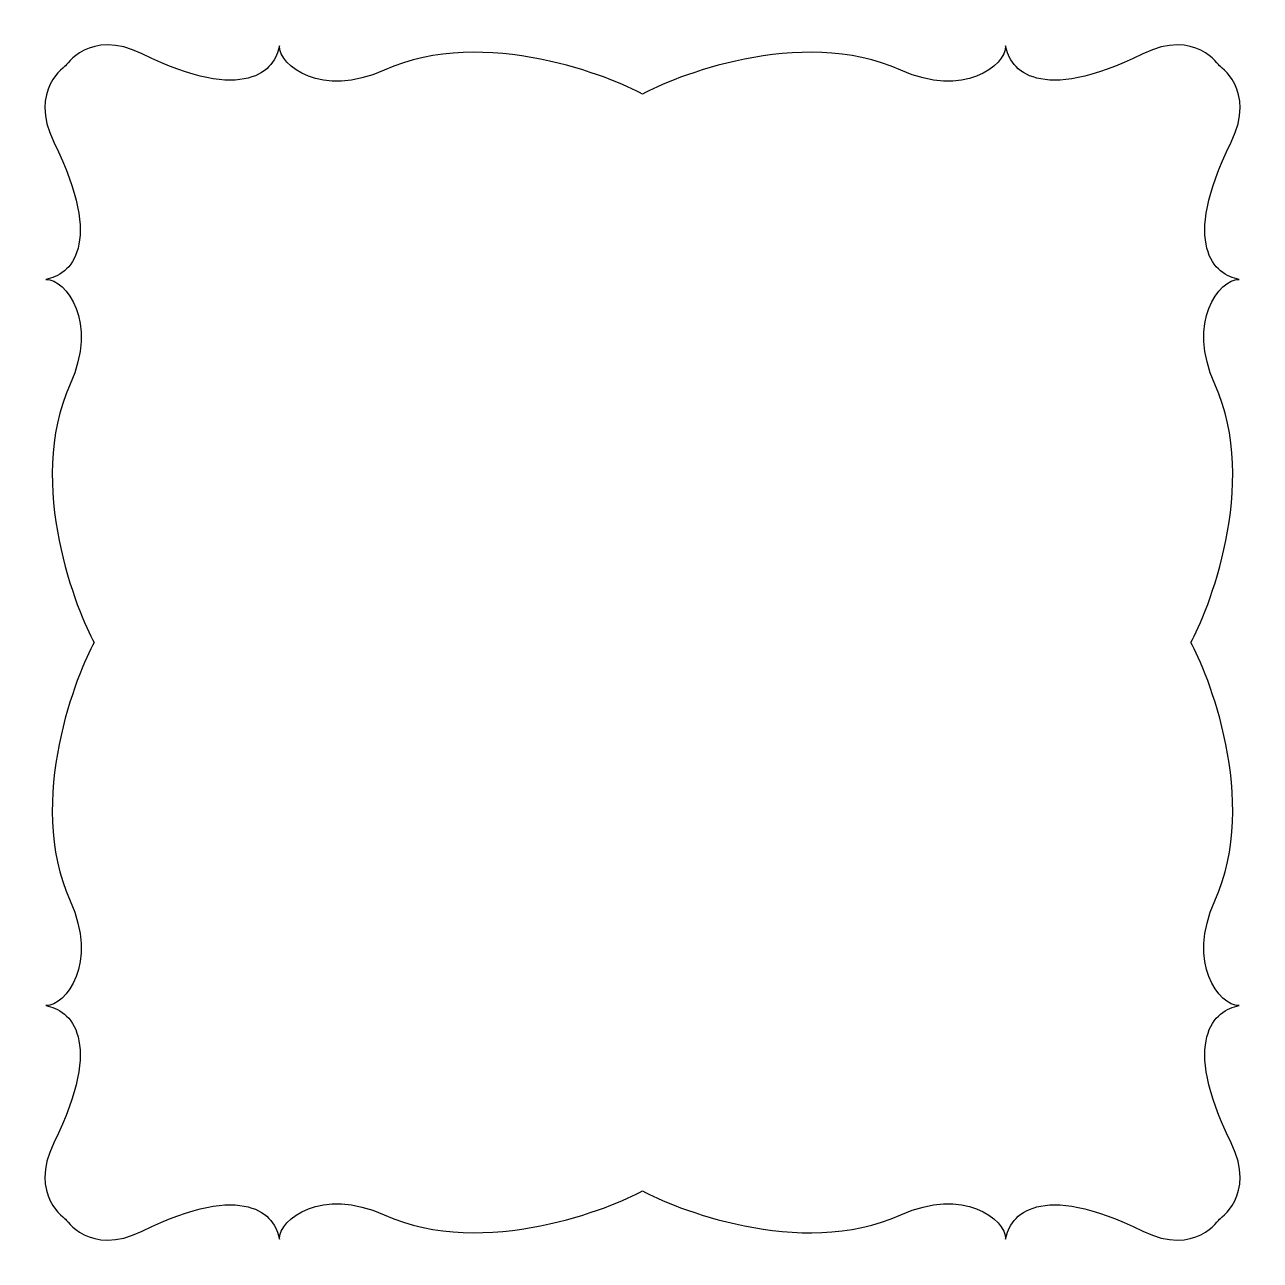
# Model space of a CAD drawing. Header units: centimetres. Extents: x -11.4 to 11.4, y -11.4 to 11.4.
import ezdxf

# ---------------------------------------------------------------- set-up
doc = ezdxf.new("R2010")
doc.units = ezdxf.units.CM
doc.header["$MEASUREMENT"] = 0
doc.layers.add('Camada 1', color=7, linetype='Continuous')

msp = doc.modelspace()

# ---------------------------------------------------------------- linework, layer by layer
at = {"layer": 'Camada 1'}
msp.add_open_spline([(0, -10.09954), (-0.5203, -10.39685), (-2.90682, -11.38108), (-4.75705, -10.5455), (-4.75705, -10.5455), (-5.90915, -10.0252), (-6.68962, -10.61985), (-6.68962, -10.99148), (-6.68962, -10.99148), (-6.76394, -10.5455), (-7.30544, -9.9033), (-9.21681, -10.84281), (-9.21681, -10.84281), (-10.19027, -11.32131), (-10.62908, -10.61982), (-10.62908, -10.61982), (-10.62908, -10.61982), (-10.62908, -10.61982), (-10.61985, -10.62897), (-10.61985, -10.62897), (-10.61985, -10.62897), (-10.61985, -10.62897), (-11.32134, -10.19026), (-10.84284, -9.2167), (-10.84284, -9.2167), (-9.90336, -7.30535), (-10.54553, -6.76391), (-10.99151, -6.68959), (-10.99151, -6.68959), (-10.61988, -6.68959), (-10.02523, -5.90912), (-10.54555, -4.75702), (-10.54555, -4.75702), (-11.3811, -2.90676), (-10.39688, -0.52025), (-10.09957, 0.00006), (-10.09957, 0.00006), (-10.39688, 0.5203), (-11.38108, 2.90684), (-10.54555, 4.75708), (-10.54555, 4.75708), (-10.02525, 5.90918), (-10.61987, 6.68965), (-10.99151, 6.68965), (-10.99151, 6.68965), (-10.54555, 6.76397), (-9.90336, 7.30539), (-10.84284, 9.21676), (-10.84284, 9.21676), (-11.32134, 10.19029), (-10.61985, 10.629), (-10.61985, 10.629), (-10.61985, 10.629), (-10.61985, 10.629), (-10.62908, 10.61985), (-10.62908, 10.61985), (-10.62908, 10.61985), (-10.62908, 10.61985), (-10.19029, 11.32134), (-9.21681, 10.84284), (-9.21681, 10.84284), (-7.30546, 9.90336), (-6.76394, 10.54553), (-6.68962, 10.99151), (-6.68962, 10.99151), (-6.68962, 10.61988), (-5.90915, 10.02523), (-4.75705, 10.54555), (-4.75705, 10.54555), (-2.90682, 11.3811), (-0.5203, 10.39688), (0, 10.09957), (0, 10.09957), (0.5203, 10.39688), (2.90682, 11.38111), (4.75708, 10.54555), (4.75708, 10.54555), (5.90918, 10.02525), (6.68965, 10.61987), (6.68965, 10.99151), (6.68965, 10.99151), (6.764, 10.54555), (7.30547, 9.90336), (9.21684, 10.84284), (9.21684, 10.84284), (10.19032, 11.32134), (10.62911, 10.61985), (10.62911, 10.61985), (10.62911, 10.61985), (10.62911, 10.61985), (10.61988, 10.629), (10.61988, 10.629), (10.61988, 10.629), (10.61988, 10.629), (11.32137, 10.19027), (10.84287, 9.21676), (10.84287, 9.21676), (9.90336, 7.30538), (10.54556, 6.76397), (10.99154, 6.68965), (10.99154, 6.68965), (10.61988, 6.68965), (10.02526, 5.90918), (10.54556, 4.75708), (10.54556, 4.75708), (11.38111, 2.90685), (10.39692, 0.52033), (10.0996, 0.00003), (10.0996, 0.00003), (10.39691, -0.52027), (11.38114, -2.90679), (10.54556, -4.75705), (10.54556, -4.75705), (10.02526, -5.90915), (10.61991, -6.68962), (10.99154, -6.68962), (10.99154, -6.68962), (10.54556, -6.76394), (9.90336, -7.30536), (10.84287, -9.21673), (10.84287, -9.21673), (11.32137, -10.19029), (10.61988, -10.629), (10.61988, -10.629), (10.61988, -10.629), (10.61988, -10.629), (10.62911, -10.61985), (10.62911, -10.61985), (10.62911, -10.61985), (10.62911, -10.61985), (10.19032, -11.32134), (9.21684, -10.84284), (9.21684, -10.84284), (7.30549, -9.90333), (6.76399, -10.54553), (6.68965, -10.99151), (6.68965, -10.99151), (6.68965, -10.61985), (5.90918, -10.02523), (4.75708, -10.54553), (4.75708, -10.54553), (2.90682, -11.38108), (0.5203, -10.39688), (0, -10.09954)], degree=3, knots=[0, 0, 0, 0, 0.02702703, 0.02702703, 0.02702703, 0.02702703, 0.05405405, 0.05405405, 0.05405405, 0.05405405, 0.08108108, 0.08108108, 0.08108108, 0.08108108, 0.10810811, 0.10810811, 0.10810811, 0.10810811, 0.13513514, 0.13513514, 0.13513514, 0.13513514, 0.16216216, 0.16216216, 0.16216216, 0.16216216, 0.18918919, 0.18918919, 0.18918919, 0.18918919, 0.21621622, 0.21621622, 0.21621622, 0.21621622, 0.24324324, 0.24324324, 0.24324324, 0.24324324, 0.27027027, 0.27027027, 0.27027027, 0.27027027, 0.2972973, 0.2972973, 0.2972973, 0.2972973, 0.32432432, 0.32432432, 0.32432432, 0.32432432, 0.35135135, 0.35135135, 0.35135135, 0.35135135, 0.37837838, 0.37837838, 0.37837838, 0.37837838, 0.40540541, 0.40540541, 0.40540541, 0.40540541, 0.43243243, 0.43243243, 0.43243243, 0.43243243, 0.45945946, 0.45945946, 0.45945946, 0.45945946, 0.48648649, 0.48648649, 0.48648649, 0.48648649, 0.51351351, 0.51351351, 0.51351351, 0.51351351, 0.54054054, 0.54054054, 0.54054054, 0.54054054, 0.56756757, 0.56756757, 0.56756757, 0.56756757, 0.59459459, 0.59459459, 0.59459459, 0.59459459, 0.62162162, 0.62162162, 0.62162162, 0.62162162, 0.64864865, 0.64864865, 0.64864865, 0.64864865, 0.67567568, 0.67567568, 0.67567568, 0.67567568, 0.7027027, 0.7027027, 0.7027027, 0.7027027, 0.72972973, 0.72972973, 0.72972973, 0.72972973, 0.75675676, 0.75675676, 0.75675676, 0.75675676, 0.78378378, 0.78378378, 0.78378378, 0.78378378, 0.81081081, 0.81081081, 0.81081081, 0.81081081, 0.83783784, 0.83783784, 0.83783784, 0.83783784, 0.86486486, 0.86486486, 0.86486486, 0.86486486, 0.89189189, 0.89189189, 0.89189189, 0.89189189, 0.91891892, 0.91891892, 0.91891892, 0.91891892, 0.94594595, 0.94594595, 0.94594595, 0.94594595, 1, 1, 1, 1], dxfattribs=at)

doc.saveas('drawing.dxf')
